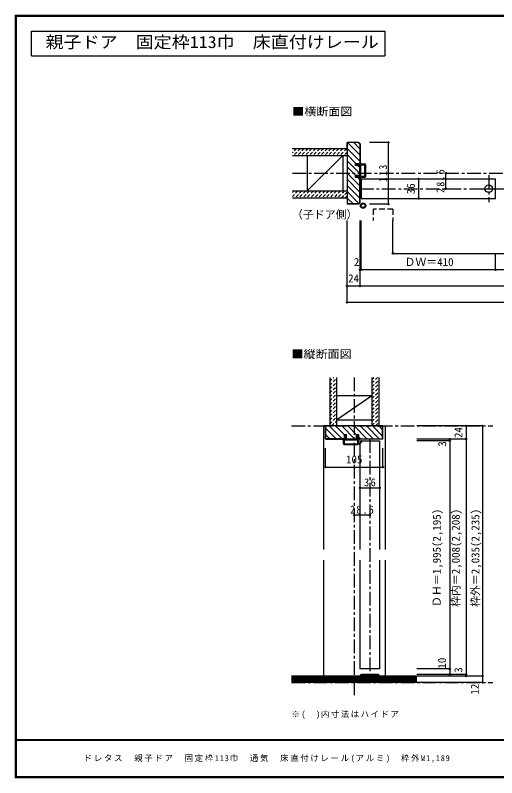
# Model space of a CAD drawing. Units: millimetres at full size, sheet at 1:5. Extents: x -973 to 977, y -718 to 696.
# Drawn here: x -973 to -92, y -701 to 696 of the extents above; entities that cross this region are included whole.
import ezdxf
from ezdxf.enums import TextEntityAlignment as Align

# ---------------------------------------------------------------- set-up
doc = ezdxf.new("R2010")
doc.units = ezdxf.units.MM
doc.header["$LTSCALE"] = 5
doc.header["$PDMODE"] = 32
doc.header["$PDSIZE"] = 2.5
for name, pattern in [('CHAIN1', [8, 5, -1, 1, -1]), ('DASHED1', [1.8, 1.2, -0.6]), ('DASHED2', [3, 2, -1])]:
    doc.linetypes.add(name, pattern=pattern)
for name, color, linetype in [('0-0_補助線', 7, 'Continuous'), ('0-1_通り芯', 4, 'CHAIN1'), ('0-2_柱', 3, 'Continuous'), ('0-3_仕上げ', 2, 'Continuous'), ('0-4_枠', 3, 'Continuous'), ('0-6_扉', 6, 'Continuous'), ('0-7_金物', 7, 'Continuous'), ('0-A_文字', 3, 'Continuous'), ('0-B_寸法', 7, 'Continuous'), ('0-C_ハッチ', 4, 'DASHED1'), ('F-1_枠', 6, 'Continuous'), ('F-A_文字', 7, 'Continuous')]:
    doc.layers.add(name, color=color, linetype=linetype)
doc.styles.add('ＭＳ ゴシック', font='')
doc.styles.get('ＭＳ ゴシック').set_extended_font_data('MS Gothic')

# ---------------------------------------------------------------- blocks, each defined once
blk = doc.blocks.new('01(1)')
at = {"layer": '0-0_補助線'}
for p, q in [((-14.5, 0.346), (-14.5, -0.449)), ((-14.3, 0.346), (-14.3, -0.449)), ((-12.045, -0.049), (-14.178, 0.444)), ((-12, 0.146), (-14.133, 0.639)), ((-11.475, 5.146), (-12.298, 4.504)), ((-12.175, 4.146), (-11.475, 4.146)), ((-12.045, -0.049), (-11.993, 0.145)), ((-11.475, 0.146), (-12, 0.146)), ((-11.475, 7.146), (-11.475, 5.146)), ((-11.475, 4.146), (-11.475, 0.146)), ((-10.68, 7.55), (-9.257, 6.508)), ((-9.375, 6.146), (-10.075, 6.146)), ((-10.075, 3.146), (-10.075, 6.146)), ((-10.075, 3.146), (-9.252, 2.504)), ((-9.375, 2.146), (-10.075, 2.146)), ((-10.075, 0.146), (-10.075, 2.146)), ((-10.075, 0.146), (10.075, 0.146)), ((10.075, 3.146), (9.252, 2.504)), ((10.68, 7.55), (9.257, 6.508)), ((9.375, 6.146), (10.075, 6.146)), ((9.375, 2.146), (10.075, 2.146)), ((10.075, 3.146), (10.075, 6.146)), ((10.075, 0.146), (10.075, 2.146)), ((11.475, 7.146), (11.475, 5.146)), ((11.475, 5.146), (12.298, 4.504)), ((12.175, 4.146), (11.475, 4.146)), ((11.475, 4.146), (11.475, 0.146)), ((11.475, 0.146), (12, 0.146)), ((12.045, -0.049), (11.993, 0.145)), ((12, 0.146), (14.133, 0.639)), ((12.045, -0.049), (14.178, 0.444)), ((14.3, 0.346), (14.3, -0.449)), ((14.5, 0.346), (14.5, -0.449)), ((-14.265, -0.741), (-12.235, -1.196)), ((-14.222, -0.546), (-12.191, -1.001)), ((-12, -1.488), (-12, -8.854)), ((-11.8, -1.488), (-11.8, -8.854)), ((-11, -9.654), (11, -9.654)), ((11, -9.854), (-11, -9.854)), ((-10.6, -1.554), (-10.6, -8.154)), ((-10.3, -1.254), (10.3, -1.254)), ((-10.3, -8.454), (10.3, -8.454)), ((10.6, -1.554), (10.6, -8.154)), ((11.8, -1.488), (11.8, -8.854)), ((12, -1.488), (12, -8.854)), ((14.222, -0.546), (12.191, -1.001)), ((14.265, -0.741), (12.235, -1.196))]:
    blk.add_line(p, q, dxfattribs=at)
for centre, radius, start, end in [((-14.2, 0.346), 0.3, 77.00048, 180), ((-14.2, 0.346), 0.1, 77.00048, 180), ((-12.175, 4.346), 0.2, 127.96957, 270), ((-10.975, 7.146), 0.5, 53.78053, 180), ((-9.375, 6.346), 0.2, 270, 53.78053), ((-9.375, 2.346), 0.2, 270, 52.03043), ((9.375, 6.346), 0.2, 126.21947, 270), ((9.375, 2.346), 0.2, 127.96957, 270), ((10.975, 7.146), 0.5, 0, 126.21947), ((12.175, 4.346), 0.2, 270, 52.03043), ((14.2, 0.346), 0.3, 0, 102.99952), ((14.2, 0.346), 0.1, 0, 102.99952), ((-14.2, -0.449), 0.3, 180, 257.3929), ((-14.2, -0.449), 0.1, 180, 257.3929), ((-12.3, -1.488), 0.3, 0, 76.0718), ((-12.3, -1.488), 0.5, 0, 76.0718), ((-11, -8.854), 1, 180, 270), ((-11, -8.854), 0.8, 180, 270), ((-10.3, -1.554), 0.3, 90, 180), ((-10.3, -8.154), 0.3, 180, 270), ((10.3, -1.554), 0.3, 0, 90), ((10.3, -8.154), 0.3, 270, 0), ((11, -8.854), 1, 270, 0), ((11, -8.854), 0.8, 270, 0), ((12.3, -1.488), 0.5, 103.9282, 180), ((12.3, -1.488), 0.3, 103.9282, 180), ((14.2, -0.449), 0.1, 282.6071, 0), ((14.2, -0.449), 0.3, 282.6071, 0)]:
    blk.add_arc(centre, radius, start, end, dxfattribs=at)
blk = doc.blocks.new('2')
at = {"layer": '0-0_補助線'}
for p, q in [((-9.846, -9.622), (-9.846, 15.078)), ((-8.846, 16.078), (0.354, 16.078)), ((-8.846, 15.878), (0.637, 15.878)), ((-8.446, 14.378), (-8.446, -8.922)), ((-8.146, 14.678), (-1.546, 14.678)), ((-1.246, 14.378), (-1.246, -8.922)), ((0.154, 11.653), (2.154, 11.653)), ((0.154, 11.653), (0.154, -8.497)), ((2.154, 10.953), (2.154, 11.653)), ((3.154, 11.653), (2.512, 10.83)), ((3.154, 11.653), (6.154, 11.653)), ((4.154, 13.753), (4.154, 13.053)), ((5.154, 13.053), (4.512, 13.876)), ((7.154, 13.053), (5.154, 13.053)), ((6.154, 10.953), (6.154, 11.653)), ((7.558, 12.258), (6.516, 10.835)), ((-1.48, -10.622), (-8.846, -10.622)), ((-1.546, -9.222), (-8.146, -9.222)), ((-1.189, -10.85), (-0.732, -12.694)), ((0.354, -12.922), (-0.441, -12.922)), ((0.154, -8.497), (2.154, -8.497)), ((4.154, -9.897), (0.154, -9.897)), ((0.154, -9.897), (0.154, -10.622)), ((0.154, -10.622), (0.645, -12.548)), ((2.154, -7.797), (2.154, -8.497)), ((3.154, -8.497), (2.512, -7.674)), ((3.154, -8.497), (6.154, -8.497)), ((4.154, -10.597), (4.154, -9.897)), ((5.154, -9.897), (4.512, -10.72)), ((7.154, -9.897), (5.154, -9.897)), ((6.154, -7.797), (6.154, -8.497)), ((7.558, -9.101), (6.516, -7.679))]:
    blk.add_line(p, q, dxfattribs=at)
for points in [[(-9.646, 15.078), (-9.646, -9.622), (-9.846, -9.622)], [(4.154, 13.053), (0.154, 13.053), (0.649, 15.723)]]:
    blk.add_lwpolyline(points, dxfattribs=at)
for centre, radius, start, end in [((-8.846, 15.078), 1, 90, 180), ((-8.846, 15.078), 0.8, 90, 180), ((-8.146, 14.378), 0.3, 90, 180), ((-1.546, 14.378), 0.3, 0, 90), ((0.354, 15.778), 0.3, 349.49875, 90), ((2.354, 10.953), 0.2, 180, 322.03043), ((4.354, 13.753), 0.2, 37.96957, 180), ((6.354, 10.953), 0.2, 180, 323.78053), ((7.154, 12.553), 0.5, 323.78053, 90), ((-8.846, -9.622), 1, 180, 270), ((-2.846, -10.72), 6, 179.06153, 259.29815), ((-8.146, -8.922), 0.3, 180, 270), ((-2.846, -10.72), 5.3, 178.93757, 259.29815), ((-1.546, -8.922), 0.3, 270, 0), ((-1.48, -10.922), 0.3, 13.9282, 90), ((-0.441, -12.622), 0.3, 193.9282, 270), ((0.354, -12.622), 0.3, 270, 14.29438), ((2.354, -7.797), 0.2, 37.96957, 180), ((4.354, -10.597), 0.2, 180, 322.03043), ((6.354, -7.797), 0.2, 36.21947, 180), ((7.154, -9.397), 0.5, 270, 36.21947), ((-3.896, -16.272), 0.35, 259.29815, 79.29815)]:
    blk.add_arc(centre, radius, start, end, dxfattribs=at)
blk.add_point((-3.896, -16.622), dxfattribs=at)

msp = doc.modelspace()

# ---------------------------------------------------------------- linework, layer by layer
at = {"layer": '0-1_通り芯'}
for p, q in [((-465.847, 406.5), (469.153, 406.5)), ((-341.847, 378), (345.153, 378)), ((-352.643, 32.5), (-352.643, -549.678)), ((-467.5, -56.5), (-98.786, -56.5)), ((-324.143, -80.5), (-324.143, -514.5)), ((-467.5, -526.5), (-98.786, -526.5))]:
    msp.add_line(p, q, dxfattribs=at)
at = {"layer": '0-1_通り芯', "color": 7}
for p, q in [((-106.384, 402.796), (-106.384, 353.563)), ((-126.919, 378), (-85.133, 378))]:
    msp.add_line(p, q, dxfattribs=at)
at = {"layer": '0-1_通り芯', "color": 7, "linetype": 'Continuous'}
msp.add_circle((-106.384, 378), 7, dxfattribs=at)
at = {"layer": '0-2_柱'}
for p, q in [((-438.847, 439), (-438.847, 374)), ((-373.847, 439), (-373.847, 374)), ((-385.143, -0.5), (-320.143, -0.5)), ((-385.143, -45.5), (-320.143, -45.5))]:
    msp.add_line(p, q, dxfattribs=at)
at = {"layer": '0-2_柱', "color": 7}
for p, q in [((-438.847, 374), (-373.847, 439)), ((-385.143, -45.234), (-320.143, -0.5))]:
    msp.add_line(p, q, dxfattribs=at)
at = {"layer": '0-3_仕上げ'}
for p, q in [((-465.847, 451.5), (-365.847, 451.5)), ((-465.847, 439), (-365.847, 439)), ((-465.847, 374), (-365.847, 374)), ((-465.847, 361.5), (-365.847, 361.5)), ((-397.643, 32.5), (-397.643, -56.5)), ((-385.143, 32.5), (-385.143, -56.5)), ((-320.143, 32.5), (-320.143, -56.5)), ((-307.643, 32.5), (-307.643, -56.5)), ((-237.786, -514.5), (-467.5, -514.5)), ((-237.786, -526.5), (-467.5, -526.5))]:
    msp.add_line(p, q, dxfattribs=at)
at = {"layer": '0-3_仕上げ', "color": 7}
for p, q in [((-237.786, -516), (-467.5, -516)), ((-237.786, -517.5), (-467.5, -517.5)), ((-237.786, -519), (-467.5, -519)), ((-237.786, -520.5), (-467.5, -520.5)), ((-237.786, -522), (-467.5, -522)), ((-237.786, -523.5), (-467.5, -523.5)), ((-237.786, -525), (-467.5, -525))]:
    msp.add_line(p, q, dxfattribs=at)
at = {"layer": '0-4_枠'}
for p, q in [((-365.847, 463), (-365.847, 350)), ((-344.675, 463), (-365.847, 463)), ((-365.347, 448), (-365.347, 462.5)), ((-344.883, 462.5), (-365.347, 462.5)), ((-344.883, 462.5), (-342.347, 459.964)), ((-344.675, 463), (-341.847, 460.172)), ((-365.347, 448), (-365.847, 448)), ((-342.347, 459.964), (-342.347, 424.5)), ((-341.847, 460.172), (-341.847, 424.5)), ((-341.847, 420.8), (-350.347, 420.8)), ((-342.347, 402.2), (-342.347, 420.8)), ((-341.847, 402.2), (-341.847, 420.8)), ((-350.347, 398.5), (-350.347, 402.2)), ((-341.847, 402.2), (-350.347, 402.2)), ((-341.847, 398.5), (-350.347, 398.5)), ((-342.347, 353.036), (-342.347, 398.5)), ((-341.847, 352.828), (-341.847, 398.5)), ((-365.347, 365), (-365.847, 365)), ((-365.347, 365), (-365.347, 350.5)), ((-344.675, 350), (-365.847, 350)), ((-344.882, 350.5), (-365.347, 350.5)), ((-344.882, 350.5), (-342.347, 353.036)), ((-344.675, 350), (-341.847, 352.828)), ((-300.143, -56.5), (-405.143, -56.5)), ((-404.643, -79.586), (-404.643, -57)), ((-395.143, -57), (-404.643, -57)), ((-395.143, -56.5), (-395.143, -57)), ((-310.143, -57), (-310.143, -56.5)), ((-310.143, -57), (-300.643, -57)), ((-300.643, -79.586), (-300.643, -57)), ((-404.229, -80), (-404.643, -79.586)), ((-404.436, -80.5), (-370.643, -80.5)), ((-370.643, -80), (-404.229, -80)), ((-370.643, -72), (-366.943, -72)), ((-370.643, -80.5), (-370.643, -72)), ((-366.943, -80.5), (-366.943, -72)), ((-366.943, -80), (-348.343, -80)), ((-366.943, -80.5), (-348.343, -80.5)), ((-348.343, -80.5), (-348.343, -72)), ((-344.643, -80), (-301.057, -80)), ((-300.85, -80.5), (-344.643, -80.5)), ((-301.057, -80), (-300.643, -79.586))]:
    msp.add_line(p, q, dxfattribs=at)
at = {"layer": '0-4_枠', "color": 4}
for p, q in [((-405.143, -56.5), (-409.143, -56.5)), ((-409.143, -56.5), (-409.143, -282.5)), ((-300.143, -56.5), (-296.143, -56.5)), ((-296.143, -56.5), (-296.143, -282.5)), ((-409.143, -302.5), (-409.143, -514.5)), ((-296.143, -302.5), (-296.143, -514.5))]:
    msp.add_line(p, q, dxfattribs=at)
at = {"layer": '0-4_枠'}
for points in [[(-350.347, 420.8), (-350.347, 424.5), (-341.847, 424.5)], [(-404.436, -80.5), (-405.143, -79.793), (-405.143, -56.5)], [(-300.85, -80.5), (-300.143, -79.793), (-300.143, -56.5)], [(-348.343, -72), (-344.643, -72), (-344.643, -80.5)]]:
    msp.add_lwpolyline(points, dxfattribs=at)
at = {"layer": '0-6_扉'}
for p, q in [((-339.847, 396), (-339.847, 360)), ((-339.847, 396), (-93.884, 396)), ((-93.884, 360), (-93.884, 396)), ((-339.847, 360), (-93.884, 360)), ((-342.143, -83.5), (-306.143, -83.5)), ((-342.143, -83.5), (-342.143, -282.5)), ((-306.143, -83.5), (-306.143, -282.5)), ((-342.143, -302.5), (-342.143, -501.5)), ((-306.143, -302.5), (-306.143, -501.5)), ((-306.143, -501.5), (-342.143, -501.5))]:
    msp.add_line(p, q, dxfattribs=at)
at = {"layer": '0-6_扉', "linetype": 'DASHED2'}
for p, q in [((-317.852, 340.381), (-317.852, 319.657)), ((-281.852, 340.381), (-317.699, 340.381)), ((-281.852, 340.381), (-281.852, 319.657))]:
    msp.add_line(p, q, dxfattribs=at)
at = {"layer": '0-7_金物'}
for p, q in [((-342.143, -514.5), (-341.143, -514.5)), ((-309.143, -511.5), (-339.143, -511.5)), ((-336.343, -512.5), (-339.143, -512.5)), ((-336.343, -514.5), (-336.343, -512.5)), ((-336.343, -514.5), (-335.343, -514.5)), ((-335.343, -514.5), (-335.343, -512.5)), ((-330.943, -512.5), (-335.343, -512.5)), ((-330.943, -514.5), (-330.943, -512.5)), ((-330.943, -514.5), (-329.943, -514.5)), ((-329.943, -514.5), (-329.943, -512.5)), ((-324.643, -512.5), (-329.943, -512.5)), ((-324.643, -514.5), (-324.643, -512.5)), ((-324.643, -514.5), (-323.643, -514.5)), ((-323.643, -514.5), (-323.643, -512.5)), ((-318.343, -512.5), (-323.643, -512.5)), ((-318.343, -514.5), (-318.343, -512.5)), ((-318.343, -514.5), (-317.343, -514.5)), ((-317.343, -514.5), (-317.343, -512.5)), ((-312.943, -512.5), (-317.343, -512.5)), ((-312.943, -514.5), (-312.943, -512.5)), ((-312.943, -514.5), (-311.943, -514.5)), ((-311.943, -514.5), (-311.943, -512.5)), ((-309.143, -512.5), (-311.943, -512.5)), ((-307.143, -514.5), (-306.143, -514.5))]:
    msp.add_line(p, q, dxfattribs=at)
for radius in [5, 3.5]:
    msp.add_circle((-336.383, 347.13), radius, dxfattribs=at)
for centre, radius, start, end in [((-339.143, -514.5), 3, 90, 180), ((-339.143, -514.5), 2, 90, 180), ((-309.143, -514.5), 3, 0, 90), ((-309.143, -514.5), 2, 0, 90)]:
    msp.add_arc(centre, radius, start, end, dxfattribs=at)
at = {"layer": '0-A_文字'}
for p, q in [((-943.333, 621.667), (-943.333, 666.667)), ((-943.333, 666.667), (-296.429, 666.667)), ((-296.429, 666.667), (-296.429, 621.667)), ((-943.333, 621.667), (-296.429, 621.667))]:
    msp.add_line(p, q, dxfattribs=at)
at = {"layer": '0-B_寸法', "color": 4}
for p, q in [((-289.925, 463), (-324.447, 463)), ((-289.925, 350), (-289.925, 463)), ((-184.837, 378), (-184.837, 406.5)), ((-234.837, 396), (-234.837, 360)), ((-289.925, 350), (-324.447, 350)), ((-365.847, 169.657), (-365.847, 319.657)), ((-341.847, 199.657), (-341.847, 319.657)), ((-339.847, 229.657), (-339.847, 319.657)), ((-281.852, 259.657), (-281.852, 319.657)), ((-281.852, 259.657), (285.158, 259.657)), ((-93.731, 229.657), (-93.731, 259.657)), ((345.153, 229.657), (-341.847, 229.657)), ((369.153, 199.657), (-365.847, 199.657)), ((369.153, 169.657), (-365.847, 169.657)), ((-117.786, -56.5), (-237.786, -56.5)), ((-147.786, -56.5), (-147.786, -514.5)), ((-117.786, -56.5), (-117.786, -526.5)), ((-147.786, -80.5), (-237.786, -80.5)), ((-177.786, -83.5), (-237.786, -83.5)), ((-177.786, -80.5), (-177.786, -511.5)), ((-405.143, -131.922), (-405.143, -97.4)), ((-342.143, -169.801), (-306.143, -169.801)), ((-324.143, -219.801), (-352.643, -219.801)), ((-177.786, -501.5), (-237.786, -501.5)), ((-147.786, -511.5), (-237.786, -511.5)), ((-117.786, -514.5), (-237.786, -514.5)), ((-117.786, -526.5), (-237.786, -526.5))]:
    msp.add_line(p, q, dxfattribs=at)
msp.add_lwpolyline([(-405.143, -131.922), (-300.143, -131.922), (-300.143, -97.4)], dxfattribs=at)
at = {"layer": '0-B_寸法'}
for p in [(-289.925, 463), (-184.837, 406.5), (-234.837, 396), (-184.837, 378), (-289.925, 350), (-234.837, 360), (-281.852, 259.657), (-341.847, 229.657), (-339.847, 229.657), (-93.731, 229.657), (-365.847, 199.657), (-341.847, 199.657), (-365.847, 169.657), (-147.786, -56.5), (-117.786, -56.5), (-177.786, -80.5), (-177.786, -83.5), (-147.786, -80.5), (-405.143, -131.922), (-300.143, -131.922), (-342.143, -169.801), (-306.143, -169.801), (-352.643, -219.801), (-324.143, -219.801), (-177.786, -501.5), (-177.786, -511.5), (-147.786, -511.5), (-147.786, -514.5), (-117.786, -514.5), (-117.786, -526.5)]:
    msp.add_point(p, dxfattribs=at)
at = {"layer": '0-C_ハッチ', "linetype": 'Continuous'}
for p, q in [((-342.347, 439.912), (-364.935, 462.5)), ((-353.622, 462.5), (-342.347, 451.225)), ((-365.347, 451.598), (-342.347, 428.598)), ((-365.847, 440.784), (-349.563, 424.5)), ((-365.847, 429.47), (-342.347, 405.97)), ((-345.863, 420.8), (-342.347, 417.284)), ((-365.847, 418.157), (-349.89, 402.2)), ((-365.847, 406.843), (-342.347, 383.343)), ((-365.847, 395.529), (-342.347, 372.029)), ((-346.19, 398.5), (-342.347, 394.657)), ((-365.847, 384.216), (-342.347, 360.716)), ((-365.847, 372.902), (-344.164, 351.219)), ((-365.347, 361.088), (-354.759, 350.5)), ((-404.643, -61.412), (-386.054, -80)), ((-397.741, -57), (-374.741, -80)), ((-386.927, -56.5), (-370.643, -72.784)), ((-375.613, -56.5), (-352.113, -80)), ((-364.3, -56.5), (-348.343, -72.457)), ((-352.985, -56.5), (-329.486, -80)), ((-341.672, -56.5), (-318.172, -80)), ((-330.358, -56.5), (-306.858, -80)), ((-319.045, -56.5), (-300.643, -74.902)), ((-307.231, -57), (-300.643, -63.588)), ((-404.643, -72.725), (-397.368, -80)), ((-344.643, -76.157), (-340.8, -80))]:
    msp.add_line(p, q, dxfattribs=at)
at = {"layer": '0-C_ハッチ'}
for p, q in [((-465.449, 451.5), (-465.847, 451.102)), ((-458.378, 451.5), (-465.847, 444.031)), ((-451.307, 451.5), (-463.807, 439)), ((-444.236, 451.5), (-456.736, 439)), ((-437.165, 451.5), (-449.665, 439)), ((-430.094, 451.5), (-442.594, 439)), ((-423.023, 451.5), (-435.523, 439)), ((-415.952, 451.5), (-428.452, 439)), ((-408.881, 451.5), (-421.381, 439)), ((-401.81, 451.5), (-414.31, 439)), ((-394.739, 451.5), (-407.239, 439)), ((-387.668, 451.5), (-400.168, 439)), ((-380.596, 451.5), (-393.096, 439)), ((-373.525, 451.5), (-386.025, 439)), ((-366.454, 451.5), (-378.954, 439)), ((-365.847, 445.036), (-371.883, 439)), ((-462.741, 374), (-465.847, 370.894)), ((-455.67, 374), (-465.847, 363.823)), ((-448.599, 374), (-461.099, 361.5)), ((-441.528, 374), (-454.028, 361.5)), ((-434.457, 374), (-446.957, 361.5)), ((-427.386, 374), (-439.886, 361.5)), ((-420.315, 374), (-432.815, 361.5)), ((-413.244, 374), (-425.744, 361.5)), ((-406.173, 374), (-418.673, 361.5)), ((-399.101, 374), (-411.601, 361.5)), ((-392.03, 374), (-404.53, 361.5)), ((-384.959, 374), (-397.459, 361.5)), ((-377.888, 374), (-390.388, 361.5)), ((-370.817, 374), (-383.317, 361.5)), ((-365.847, 371.899), (-376.246, 361.5)), ((-365.847, 364.828), (-369.175, 361.5)), ((-397.643, 24.889), (-390.032, 32.5)), ((-397.643, 17.818), (-385.143, 30.318)), ((-320.143, 29.252), (-316.895, 32.5)), ((-320.143, 22.181), (-309.824, 32.5)), ((-397.643, 10.747), (-385.143, 23.247)), ((-397.643, 3.676), (-385.143, 16.176)), ((-320.143, 15.11), (-307.643, 27.61)), ((-320.143, 8.039), (-307.643, 20.539)), ((-397.643, -3.395), (-385.143, 9.105)), ((-397.643, -10.466), (-385.143, 2.034)), ((-320.143, 0.968), (-307.643, 13.468)), ((-320.143, -6.103), (-307.643, 6.397)), ((-397.643, -17.537), (-385.143, -5.037)), ((-397.643, -24.608), (-385.143, -12.108)), ((-320.143, -13.174), (-307.643, -0.674)), ((-320.143, -20.246), (-307.643, -7.746)), ((-397.643, -31.679), (-385.143, -19.179)), ((-397.643, -38.751), (-385.143, -26.251)), ((-320.143, -27.317), (-307.643, -14.817)), ((-320.143, -34.388), (-307.643, -21.888)), ((-397.643, -45.822), (-385.143, -33.322)), ((-397.643, -52.893), (-385.143, -40.393)), ((-320.143, -41.459), (-307.643, -28.959)), ((-320.143, -48.53), (-307.643, -36.03)), ((-394.179, -56.5), (-385.143, -47.464)), ((-387.108, -56.5), (-385.143, -54.535)), ((-320.143, -55.601), (-307.643, -43.101)), ((-313.971, -56.5), (-307.643, -50.172))]:
    msp.add_line(p, q, dxfattribs=at)
at = {"layer": 'F-1_枠'}
for p, q in [((-973.347, 695.833), (-973.347, -700.833)), ((-973.347, 695.833), (976.653, 695.833)), ((-973.347, 695), (976.653, 695)), ((-973.347, 694.167), (976.653, 694.167)), ((-972.514, 695.833), (-972.514, -700.833)), ((-971.68, 695.833), (-971.68, -700.833)), ((976.653, -631.667), (-973.347, -631.667)), ((976.653, -632.5), (-973.347, -632.5)), ((976.653, -699.167), (-973.347, -699.167)), ((976.653, -700), (-973.347, -700)), ((976.653, -700.833), (-973.347, -700.833))]:
    msp.add_line(p, q, dxfattribs=at)

# ---------------------------------------------------------------- block references
at = {"layer": '0-7_金物', "rotation": 90}
for name, p in [('01(1)', (-341.701, 411.5)), ('2', (-356.065, -80.654))]:
    msp.add_blockref(name, p, dxfattribs=at)

# ---------------------------------------------------------------- texts
at = {"layer": '0-A_文字', "style": 'ＭＳ ゴシック', "width": 1.1}
msp.add_text('親子ドア\u3000固定枠113巾\u3000床直付けレール', height=21.99, dxfattribs=at).set_placement((-917.857, 629.167), align=Align.BOTTOM_LEFT)
at = {"layer": '0-A_文字', "color": 7, "style": 'ＭＳ ゴシック', "width": 1.1}
for s, p in [('■横断面図', (-466.106, 507.657)), ('■縦断面図', (-467.5, 63.333))]:
    msp.add_text(s, height=14.66, dxfattribs=at).set_placement(p, align=Align.BOTTOM_LEFT)
at = {"layer": '0-A_文字', "color": 7, "style": 'ＭＳ ゴシック'}
msp.add_text('（子ドア側）', height=14.66, dxfattribs=at).set_placement((-466.847, 319), align=Align.BOTTOM_LEFT)
at = {"layer": '0-B_寸法', "style": 'ＭＳ ゴシック'}
for s, p in [('36', (-237.337, 368)), ('24', (-150.286, -78.5)), ('3', (-179.949, -94.385)), ('ＤＨ＝1,995(2,195)', (-189.823, -388)), ('枠内＝2,008(2,208)', (-155.143, -388)), ('枠外＝2,035(2,235)', (-119.129, -388)), ('10', (-180.286, -500.875)), ('3', (-150.286, -508.5)), ('12', (-120.286, -548.458))]:
    msp.add_text(s, height=14.66, rotation=90, dxfattribs=at).set_placement(p, align=Align.BOTTOM_LEFT)
for s, p in [('2', (-353.169, 232.157)), ('ＤＷ＝410', (-260.712, 232.157)), ('24', (-363.847, 202.157)), ('105', (-367.643, -129.422))]:
    msp.add_text(s, height=14.66, dxfattribs=at).set_placement(p, align=Align.BOTTOM_LEFT)
at = {"layer": '0-B_寸法', "char_height": 14.66, "attachment_point": 7, "rotation": 90, "style": 'ＭＳ ゴシック'}
for s, insert in [('\\T1.27;\\W0.9;113', (-292.425, 390.25)), ('\\T1.28;\\W0.9;28.5', (-187.337, 370.375))]:
    msp.add_mtext(s, dxfattribs=dict(at, insert=insert))
at = {"layer": '0-B_寸法', "attachment_point": 7, "style": 'ＭＳ ゴシック'}
for s, insert, char_height in [('\\T1.27;\\W0.95;36', (-334.768, -167.301), 14.66), ('\\T1.28;\\W0.9;28.5', (-360.268, -217.301), 14.66), ('\\T1.18;※(\u3000)内寸法はハイドア', (-467.619, -592.797), 11)]:
    msp.add_mtext(s, dxfattribs=dict(at, insert=insert, char_height=char_height))
at = {"layer": 'F-A_文字', "insert": (-847.938, -673.333), "char_height": 11, "attachment_point": 7, "style": 'ＭＳ ゴシック'}
msp.add_mtext('\\T1.2;ドレタス\u3000親子ドア\u3000固定枠113巾\u3000通気\u3000床直付けレール(アルミ)\u3000枠外W1,189', dxfattribs=at)

doc.saveas('drawing.dxf')
